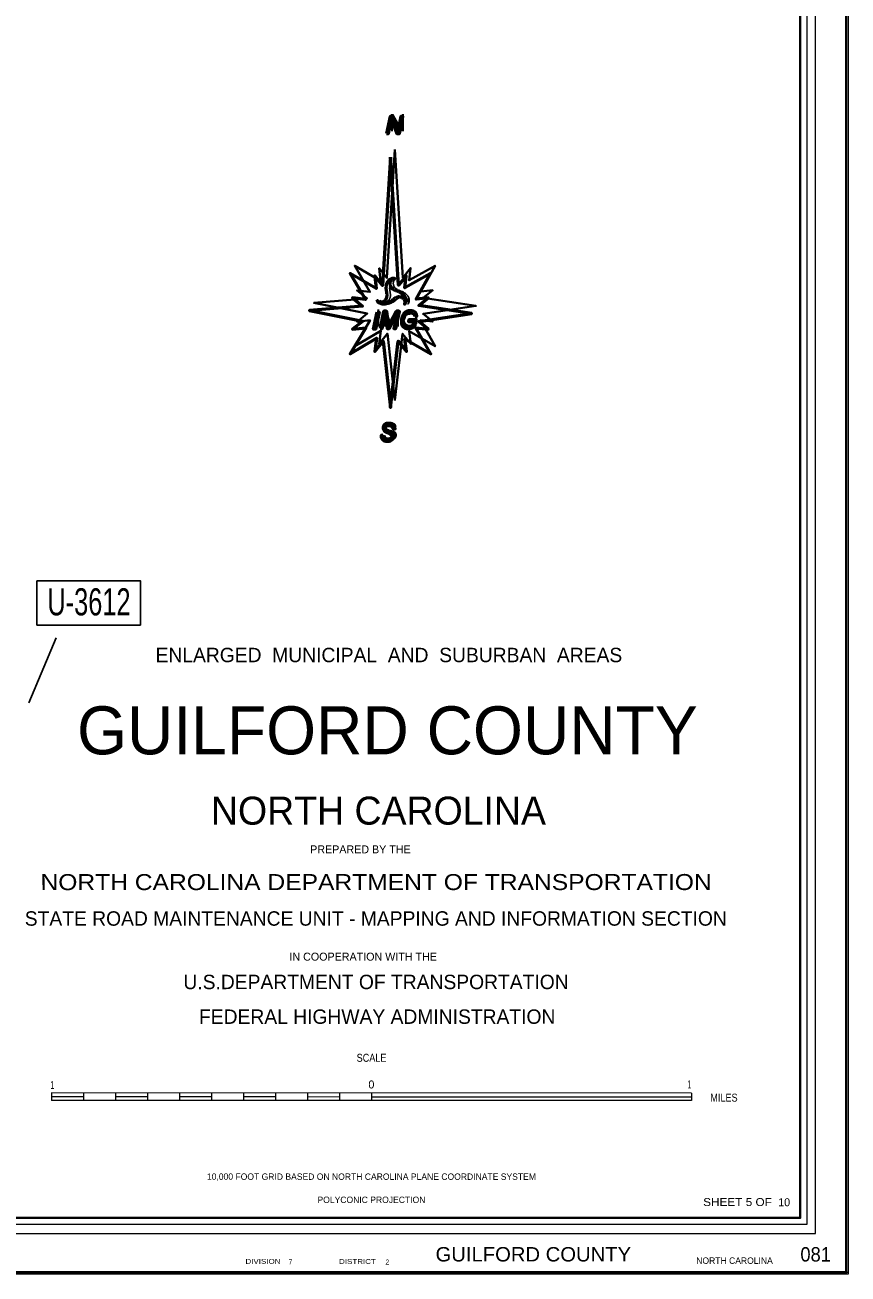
# Model space of a CAD drawing. Extents: x 372038 to 591694, y 229075 to 560137.
# Drawn here: x 566368 to 582921, y 501701 to 526822 of the extents above; entities that cross this region are included whole.
import ezdxf
from ezdxf.enums import TextEntityAlignment as Align

# ---------------------------------------------------------------- set-up
doc = ezdxf.new("R2010")
doc.units = 0
doc.header["$LTSCALE"] = 46
doc.header["$PDMODE"] = 32
doc.header["$PDSIZE"] = 23
for name, color, linetype, lineweight in [('1', 7, 'Continuous', 25), ('20', 7, 'Continuous', 40), ('3', 7, 'Continuous', 25)]:
    doc.layers.add(name, color=color, linetype=linetype, lineweight=lineweight)
doc.layers.add('12', color=7, linetype='Continuous')

msp = doc.modelspace()

# ---------------------------------------------------------------- hatches: boundary and pattern name
at = {"layer": '20'}
for points in [[(573636.55, 524641.13), (573678.01, 524641.13), (573739.63, 524927.03), (573843.84, 524640.01), (573900.98, 524641.13), (573969.33, 524983.09), (573928.99, 524984.21), (573868.49, 524685.98), (573851.68, 524745.68), (573821.99, 524823.6), (573760.92, 524984.21), (573709.38, 524984.21)], [(573450.64, 521045.77), (573490.89, 521045.77), (573418.26, 520702.4), (573378.01, 520702.4)]]:
    msp.add_hatch(color=256, dxfattribs=at).paths.add_polyline_path(points)

# ---------------------------------------------------------------- linework, layer by layer
at = {"layer": '1', "lineweight": 13}
msp.add_lwpolyline([(582921.14, 501701.48), (486290.5, 501701.48), (486290.5, 558098.53), (582921.14, 558098.53)], close=True, dxfattribs=at)
at = {"layer": '1'}
msp.add_point((582886.14, 501736.48), dxfattribs=at)
msp.add_point((582886.14, 501736.48), dxfattribs=at)
at = {"layer": '20', "lineweight": 13}
for p, q in [((566902.12, 505344.25), (566902.09, 505194.53)), ((579774.09, 505191.95), (566902.09, 505194.53)), ((566902.11, 505269.39), (567545.71, 505269.26)), ((579774.12, 505341.67), (566902.12, 505344.25)), ((567545.72, 505344.12), (567545.69, 505194.4)), ((568189.32, 505343.99), (568189.29, 505194.27)), ((568189.31, 505269.13), (568832.91, 505269)), ((568832.92, 505343.86), (568832.89, 505194.14)), ((569476.52, 505343.73), (569476.49, 505194.01)), ((569476.51, 505268.87), (570120.11, 505268.74)), ((570120.12, 505343.61), (570120.09, 505193.88)), ((570763.72, 505343.48), (570763.69, 505193.76)), ((570763.71, 505268.62), (571407.31, 505268.49)), ((571407.32, 505343.35), (571407.29, 505193.63)), ((572050.92, 505343.22), (572050.89, 505193.5)), ((572050.91, 505268.36), (572694.51, 505268.23)), ((572694.52, 505343.09), (572694.49, 505193.37)), ((573338.12, 505342.96), (573338.09, 505193.24)), ((573338.11, 505268.1), (579774.11, 505266.81)), ((579774.12, 505341.67), (579774.09, 505191.95))]:
    msp.add_line(p, q, dxfattribs=at)
at = {"layer": '20'}
for points in [[(486325.5, 558063.52), (582886.14, 558063.52), (582886.14, 501736.48), (486325.5, 501736.48)], [(489513.35, 556954.56), (581960.63, 556954.56), (581960.63, 502828.2), (489513.35, 502828.2)], [(573806.37, 524318.6), (573647.22, 521733.66), (573491.87, 521930.25), (573519.73, 521677.37), (572998.94, 521978.41), (573305.08, 521454.38), (573047.01, 521484.07), (573248.84, 521322.3), (572179.52, 521233.59), (573253.16, 521016.89), (573047.95, 520854.02), (573310.32, 520882.93), (572999.79, 520361.1), (573524.41, 520672.41), (573494.13, 520409.17), (573658.43, 520614.37), (573809.02, 519278.93), (573963.68, 520612.1), (574129.48, 520407.15), (574095.89, 520664.54), (574616.97, 520361.87), (574321.36, 520884.32), (574568.69, 520855.86), (574375.61, 521010.62), (575437.75, 521171.03), (574377.75, 521335.27), (574568.09, 521486.33), (574326.3, 521459.69), (574616.25, 521979.26), (574094.05, 521688.99), (574121.91, 521931.19), (573967.98, 521739.13)]]:
    msp.add_lwpolyline(points, close=True, dxfattribs=at)
at = {"layer": '20', "lineweight": 13}
msp.add_lwpolyline([(489204.16, 557280.03), (489204.16, 502518.92), (489382.72, 502697.59), (489382.72, 557085.2), (582091.24, 557085.2), (582091.24, 502697.59), (489382.72, 502697.59), (489204.16, 502518.92), (582269.82, 502518.92), (582269.82, 557280.03)], close=True, dxfattribs=at)
at = {"layer": '20', "lineweight": 53}
for points in [[(573636.55, 524641.13), (573678.01, 524641.13), (573739.63, 524927.03), (573843.84, 524640.01), (573900.98, 524641.13), (573969.33, 524983.09), (573928.99, 524984.21), (573868.49, 524685.98), (573851.68, 524745.68), (573821.99, 524823.6), (573760.92, 524984.21), (573709.38, 524984.21)], [(573716.73, 524166.12), (573557.58, 521581.18), (573402.23, 521777.77), (573430.09, 521524.89), (572909.3, 521825.93), (573215.44, 521301.9), (572957.38, 521331.59), (573159.21, 521169.82), (572089.88, 521081.11), (573163.52, 520864.4), (572958.31, 520701.54), (573220.68, 520730.45), (572910.15, 520208.62), (573434.78, 520519.93), (573404.49, 520256.69), (573568.79, 520461.89), (573719.38, 519126.44), (573874.05, 520459.62), (574039.84, 520254.67), (574006.25, 520512.06), (574527.33, 520209.39), (574231.73, 520731.84), (574479.06, 520703.38), (574285.98, 520858.13), (575348.12, 521018.55), (574288.11, 521182.79), (574478.45, 521333.85), (574236.67, 521307.21), (574526.62, 521826.78), (574004.41, 521536.51), (574032.28, 521778.71), (573878.34, 521586.64)], [(573450.64, 521045.77), (573490.89, 521045.77), (573418.26, 520702.4), (573378.01, 520702.4)], [(573513.74, 520714.25), (573553.86, 520714.25), (573596.37, 520931.76), (573613.29, 521018.02), (573623.63, 520933.38), (573650.55, 520714.25), (573694.51, 520714.25), (573814.91, 520940.22), (573834.73, 520979.01), (573859.73, 521018.02), (573823.79, 520879.34), (573785, 520714.25), (573825.46, 520714.25), (573899.42, 521057.63), (573833.41, 521057.63), (573721.04, 520846.61), (573682.93, 520768.51), (573675.63, 520834.73), (573648.28, 521057.63), (573580.91, 521057.63)], [(574211.02, 520959.59), (574250.24, 520967.43), (574242.39, 520998.83), (574230.07, 521023.49), (574212.14, 521042.55), (574195.33, 521054.89), (574172.92, 521063.86), (574146.03, 521069.46), (574119.14, 521071.7), (574092.25, 521069.46), (574070.96, 521066.1), (574048.55, 521057.13), (574020.54, 521042.55), (574000.37, 521027.98), (573981.32, 521004.43), (573967.88, 520982.01), (573951.07, 520950.62), (573938.75, 520906.89), (573937.63, 520860.92), (573940.99, 520818.32), (573948.83, 520786.92), (573965.64, 520760.01), (573992.53, 520736.47), (574016.06, 520724.14), (574044.07, 520716.29), (574070.96, 520712.92), (574098.97, 520715.17), (574138.19, 520724.14), (574171.8, 520735.35), (574209.9, 520757.77), (574237.91, 520895.68), (574087.77, 520894.56), (574079.93, 520855.32), (574185.25, 520853.07), (574171.8, 520785.8), (574147.15, 520771.23), (574116.9, 520760.01), (574091.13, 520756.65), (574068.72, 520755.53), (574046.31, 520758.89), (574021.66, 520770.1), (574007.1, 520780.2), (573992.53, 520792.53), (573980.2, 520818.32), (573974.6, 520840.74), (573974.6, 520867.65), (573980.2, 520900.16), (573991.41, 520934.92), (574005.97, 520969.68), (574023.9, 520989.86), (574049.67, 521011.16), (574081.05, 521024.61), (574098.97, 521029.1), (574123.62, 521032.46), (574146.03, 521031.34), (574168.44, 521022.37), (574193.09, 521003.31), (574202.06, 520988.74)], [(573572.13, 518574.66), (573529.55, 518564.57), (573531.79, 518533.18), (573541.88, 518506.27), (573558.69, 518483.85), (573575.49, 518470.39), (573594.54, 518460.3), (573624.79, 518453.57), (573648.32, 518450.21), (573690.9, 518452.45), (573720.03, 518460.3), (573749.16, 518477.12), (573770.45, 518496.18), (573786.14, 518523.09), (573790.62, 518543.27), (573790.62, 518561.21), (573789.5, 518579.15), (573781.66, 518597.09), (573765.97, 518615.03), (573746.92, 518627.36), (573713.31, 518641.93), (573677.45, 518657.63), (573639.36, 518675.57), (573622.55, 518690.15), (573612.47, 518711.45), (573612.47, 518726.02), (573618.07, 518740.6), (573631.52, 518754.05), (573655.05, 518765.26), (573678.57, 518768.63), (573705.47, 518767.51), (573726.75, 518760.78), (573749.16, 518747.33), (573762.61, 518730.51), (573768.21, 518714.81), (573771.57, 518696.87), (573813.03, 518699.68), (573807.43, 518723.22), (573799.58, 518749.01), (573785.02, 518771.43), (573773.81, 518783.76), (573754.77, 518797.22), (573727.88, 518805.07), (573696.5, 518809.55), (573674.09, 518807.31), (573640.48, 518805.07), (573620.31, 518797.22), (573593.42, 518777.04), (573579.97, 518760.22), (573571.01, 518735.55), (573571.01, 518712.01), (573576.61, 518689.58), (573593.42, 518662.68), (573621.43, 518640.25), (573651.68, 518624.56), (573689.78, 518606.62), (573718.91, 518592.04), (573741.32, 518575.22), (573748.04, 518556.16), (573746.92, 518539.35), (573736.84, 518520.29), (573722.27, 518507.95), (573706.59, 518498.98), (573688.66, 518492.26), (573661.77, 518491.13), (573637.12, 518493.38), (573616.95, 518501.23), (573596.78, 518510.19), (573584.46, 518521.41), (573576.61, 518534.86), (573571.01, 518550.56), (573571.01, 518562.89)]]:
    msp.add_lwpolyline(points, close=True, dxfattribs=at)
for points in [[(573449, 521288.71), (573450.5, 521287.19), (573452.14, 521285.28), (573453.67, 521283.3), (573455.26, 521281.13), (573457.33, 521278.26), (573459.07, 521275.9), (573460.78, 521273.75), (573462.85, 521271.42), (573464.47, 521269.85), (573466.23, 521268.37), (573468.89, 521266.21), (573472.24, 521263.58), (573474.79, 521261.71), (573477.41, 521259.92), (573481.19, 521257.62), (573483.83, 521256.23), (573487.69, 521254.52), (573493.16, 521252.54), (573496.16, 521251.62), (573501.73, 521250.18), (573506.85, 521249.11), (573510.23, 521248.49), (573516.02, 521247.59), (573520.25, 521247.05), (573525.41, 521246.59), (573530.87, 521246.35), (573534.18, 521246.36), (573537.2, 521246.48), (573540.72, 521246.75), (573543.59, 521247.09), (573546.03, 521247.45), (573549.72, 521248.13), (573553.22, 521248.9), (573556.26, 521249.69), (573558.97, 521250.47), (573562.62, 521251.64), (573566.85, 521253.15), (573569.66, 521254.2), (573572.17, 521255.21), (573575.07, 521256.48), (573578.34, 521258.13), (573581.33, 521259.93), (573583.76, 521261.68), (573586.36, 521263.68), (573588.82, 521265.58), (573593.27, 521268.98), (573598.58, 521272.99), (573602.83, 521276.21), (573605.2, 521278.04), (573607.43, 521279.98), (573609.86, 521282.46), (573612.18, 521285.08), (573615.18, 521288.63), (573618.68, 521292.92), (573621.77, 521296.93), (573624.14, 521300.16), (573626.22, 521303.11), (573628.53, 521306.51), (573630.09, 521308.86), (573633.72, 521314.61), (573636.05, 521318.57), (573639.1, 521324.34), (573640.93, 521328.33), (573642.06, 521331.16), (573643.25, 521334.64), (573644.5, 521339.16), (573645.76, 521344.47), (573646.55, 521348.25), (573647.57, 521353.74), (573648.56, 521359.83), (573649.45, 521366), (573649.93, 521369.79), (573650.17, 521373), (573650.45, 521377.21), (573650.7, 521382.68), (573650.78, 521388.36), (573650.63, 521394.09), (573650.21, 521399.56), (573649.7, 521404.5), (573648.76, 521413.11), (573647.75, 521421.67), (573646.82, 521429.2), (573646.23, 521434.02), (573645.36, 521441.13), (573644.97, 521444.23), (573644.08, 521451.16), (573642.84, 521459.96), (573641.2, 521470.5), (573639.52, 521480.97), (573638.01, 521490.65), (573636.64, 521499.88), (573635.36, 521509.15), (573634.42, 521517.34), (573634.1, 521524.78), (573634.24, 521532.59), (573634.67, 521542.25), (573635.09, 521550.99), (573635.69, 521559.99), (573636.53, 521569.67), (573637.43, 521577.79)], [(573637.43, 521577.79), (573639.43, 521590.75), (573642.04, 521601.82), (573645.81, 521613.77), (573652.55, 521632.87), (573656.65, 521643.48), (573662.22, 521652.38), (573669.65, 521663.58), (573676.7, 521673.97), (573683.59, 521683.09), (573691.28, 521690.61), (573700.54, 521698.06), (573711.92, 521706.99), (573721.09, 521712.48), (573734.75, 521719.38), (573746.45, 521723.9), (573762.42, 521727.55), (573772.17, 521728.68), (573782.5, 521728.62), (573792.72, 521727.21), (573797.59, 521725.33), (573793.91, 521723.51), (573788.76, 521722.65), (573783.49, 521722.57), (573774.6, 521721.84), (573768.57, 521719.65), (573761.27, 521716.57), (573753.74, 521712.51), (573746.84, 521707.45), (573741.97, 521703.09), (573735.08, 521695.81), (573728.91, 521688.34), (573723.49, 521680.95), (573718.64, 521672.97), (573714.41, 521663.88), (573711.24, 521654.46), (573708.78, 521644.01), (573707.46, 521636.55), (573706.74, 521627.69), (573707.78, 521618.3), (573709.08, 521609.47), (573710.34, 521598.1), (573711.54, 521591.44), (573715.46, 521579.41), (573721.46, 521565.97), (573726.76, 521555.77), (573731.69, 521546.82), (573738.5, 521536.85), (573747.08, 521528.28), (573758.72, 521518.43), (573771.84, 521508.26), (573783.48, 521500.9), (573795.45, 521494.96), (573818.59, 521484.94), (573834.4, 521478.35), (573848.77, 521472.48), (573858.61, 521468.66), (573871.72, 521463.64), (573885.44, 521458.16), (573900.66, 521451.58), (573910.92, 521446.32), (573920.45, 521440.66), (573929.19, 521435.22), (573943.37, 521425.82), (573954.98, 521417.38), (573962.82, 521411.06), (573972.98, 521401.53), (573981.9, 521391.79), (573990.5, 521381.82), (573997.02, 521374.4), (574001.84, 521367.92), (574008.07, 521355.47), (574012.95, 521345.68), (574017.91, 521335.6), (574022.11, 521326.53), (574024.82, 521316.69), (574026.9, 521301.72), (574028.58, 521290.35), (574029.22, 521280.95), (574028.76, 521271.74), (574028.17, 521260.45), (574026.92, 521252.59), (574022.74, 521238.75), (574017.42, 521226.19), (574012.95, 521218.36), (574007.14, 521210.21), (574002.39, 521205.62), (574002.89, 521209.33), (574005.88, 521216.42), (574009.32, 521224.12), (574011.32, 521232.66), (574012.52, 521241.81), (574012.75, 521249.96), (574011.82, 521258), (574009.62, 521267.56), (574004.81, 521281.62), (573997.93, 521296.57), (573992.02, 521305.82), (573984.06, 521315.22), (573976.08, 521322.81), (573969.02, 521328.67)], [(573969.02, 521328.67), (573956.86, 521335.75), (573946.79, 521339.58), (573934.41, 521345.31), (573924.26, 521348.09), (573916, 521349.48), (573899.53, 521351.3), (573888.55, 521351.9), (573872.74, 521351.59), (573865.19, 521350.36), (573843.77, 521343.33), (573831.28, 521338.36), (573821.35, 521333.45), (573811.37, 521327.66), (573798.39, 521318.63), (573785.02, 521308.84), (573767.27, 521295.62), (573751.01, 521282.88), (573733.81, 521268.71), (573722.23, 521259.52), (573712.64, 521252.36), (573701.71, 521245.54), (573685.21, 521236.79), (573670, 521229.22), (573657.69, 521223.68), (573647.15, 521219.57), (573635.68, 521216.03), (573621.65, 521212.87), (573602.24, 521209.14), (573591.01, 521207.25), (573577.12, 521208), (573557.14, 521209.29), (573544.68, 521210.4), (573535.6, 521212.59), (573522.46, 521217.64), (573513.26, 521221.29), (573503.55, 521225.64), (573492.05, 521233.15), (573480.1, 521241.39), (573471.76, 521249.31), (573462.45, 521260.53), (573457.54, 521268.07), (573452.54, 521277.73), (573449.89, 521284.61), (573449, 521288.71)]]:
    msp.add_lwpolyline(points, dxfattribs=at)
at = {"layer": '20', "lineweight": 25}
for points in [[(573517.07, 521289), (573518.57, 521287.47), (573520.21, 521285.57), (573521.75, 521283.59), (573523.34, 521281.42), (573525.4, 521278.55), (573527.15, 521276.19), (573528.85, 521274.04), (573530.93, 521271.71), (573532.55, 521270.14), (573534.3, 521268.66), (573536.96, 521266.5), (573540.32, 521263.87), (573542.87, 521261.99), (573545.48, 521260.21), (573549.27, 521257.9), (573551.9, 521256.52), (573555.77, 521254.81), (573561.23, 521252.83), (573564.24, 521251.91), (573569.8, 521250.47), (573574.93, 521249.39), (573578.31, 521248.78), (573584.09, 521247.87), (573588.32, 521247.34), (573593.48, 521246.87), (573598.95, 521246.64), (573602.25, 521246.65), (573605.28, 521246.77), (573608.79, 521247.04), (573611.67, 521247.38), (573614.1, 521247.74), (573617.8, 521248.41), (573621.29, 521249.19), (573624.34, 521249.98), (573627.04, 521250.76), (573630.69, 521251.93), (573634.93, 521253.44), (573637.73, 521254.49), (573640.25, 521255.5), (573643.14, 521256.77), (573646.42, 521258.42), (573649.41, 521260.22), (573651.84, 521261.97), (573654.44, 521263.97), (573656.89, 521265.86), (573661.35, 521269.27), (573666.66, 521273.28), (573670.91, 521276.5), (573673.28, 521278.33), (573675.51, 521280.27), (573677.94, 521282.74), (573680.25, 521285.37), (573683.26, 521288.92), (573686.76, 521293.21), (573689.85, 521297.22), (573692.21, 521300.45), (573694.3, 521303.4), (573696.61, 521306.79), (573698.16, 521309.15), (573701.79, 521314.9), (573704.12, 521318.86), (573707.18, 521324.63), (573709, 521328.62), (573710.13, 521331.45), (573711.33, 521334.92), (573712.58, 521339.45), (573713.83, 521344.76), (573714.62, 521348.54), (573715.64, 521354.02), (573716.64, 521360.12), (573717.53, 521366.29), (573718.01, 521370.07), (573718.25, 521373.29), (573718.52, 521377.5), (573718.77, 521382.97), (573718.86, 521388.65), (573718.71, 521394.38), (573718.29, 521399.85), (573717.78, 521404.79), (573716.83, 521413.4), (573715.82, 521421.96), (573714.9, 521429.49), (573714.3, 521434.31), (573713.43, 521441.42), (573713.04, 521444.51), (573712.15, 521451.45), (573710.92, 521460.25), (573709.28, 521470.79), (573707.59, 521481.26), (573706.09, 521490.94), (573704.71, 521500.16), (573703.44, 521509.44), (573702.49, 521517.63), (573702.18, 521525.06), (573702.31, 521532.88), (573702.74, 521542.54), (573703.17, 521551.28), (573703.76, 521560.27), (573704.6, 521569.95), (573705.5, 521578.08)], [(573705.5, 521578.08), (573707.5, 521591.04), (573710.12, 521602.11), (573713.88, 521614.06), (573720.62, 521633.16), (573724.72, 521643.77), (573730.74, 521654.13), (573737.14, 521663.38), (573744.78, 521674.25), (573751.67, 521683.38), (573759.35, 521690.89), (573768.62, 521698.34), (573780, 521707.28), (573789.17, 521712.77), (573802.83, 521719.66), (573814.52, 521724.19), (573830.49, 521727.84), (573840.24, 521728.97), (573850.57, 521728.9), (573860.8, 521727.5), (573865.66, 521725.62), (573862.64, 521724.95), (573857.49, 521724.1), (573850.47, 521723.46), (573842.3, 521721.32), (573836.65, 521719.94), (573829.35, 521716.86), (573821.82, 521712.8), (573814.92, 521707.73), (573810.05, 521703.38), (573803.15, 521696.09), (573796.98, 521688.63), (573791.56, 521681.24), (573786.71, 521673.26), (573782.48, 521664.17), (573779.32, 521654.74), (573776.85, 521644.29), (573775.53, 521636.84), (573775.15, 521629.25), (573775.86, 521618.59), (573776.93, 521609.52), (573778.41, 521598.39), (573779.62, 521591.73), (573783.54, 521579.7), (573789.53, 521566.26), (573794.84, 521556.06), (573799.76, 521547.11), (573806.58, 521537.14), (573815.16, 521528.57), (573826.79, 521518.72), (573851.56, 521501.19), (573863.52, 521495.25), (573886.67, 521485.23), (573902.47, 521478.64), (573916.84, 521472.77), (573939.79, 521463.93), (573953.51, 521458.44), (573968.74, 521451.87), (573978.99, 521446.61), (573988.52, 521440.94), (573997.26, 521435.51), (574011.45, 521426.1), (574023.06, 521417.67), (574030.9, 521411.35), (574041.06, 521401.82), (574058.57, 521382.11), (574065.09, 521374.69), (574069.92, 521368.2), (574076.43, 521357.82), (574081.76, 521348.58), (574086.38, 521337.2), (574090.18, 521326.81), (574092.89, 521316.98), (574094.98, 521302.01), (574096.66, 521290.64), (574097.3, 521281.24), (574096.84, 521272.03), (574096.25, 521260.73), (574094.99, 521252.87), (574090.82, 521239.04), (574085.5, 521226.47), (574081.03, 521218.65), (574075.22, 521210.5), (574070.47, 521205.91), (574070.97, 521209.62), (574073.96, 521216.71), (574077.39, 521224.4), (574079.39, 521232.95), (574080.6, 521242.1), (574080.83, 521250.25), (574079.89, 521258.29), (574077.7, 521267.85), (574072.88, 521281.91), (574066, 521296.86), (574060.09, 521306.1), (574052.14, 521315.51), (574044.16, 521323.1), (574037.1, 521328.96)], [(574037.1, 521328.96), (574024.94, 521336.04), (574013.54, 521341.82), (574002.48, 521345.6), (573992.33, 521348.38), (573984.08, 521349.77), (573967.61, 521351.58), (573956.62, 521352.19), (573940.81, 521351.88), (573933.27, 521350.65), (573911.84, 521343.61), (573899.36, 521338.65), (573889.43, 521333.73), (573879.45, 521327.95), (573866.47, 521318.92), (573853.09, 521309.13), (573835.35, 521295.91), (573819.08, 521283.17), (573801.89, 521269), (573790.31, 521259.81), (573780.72, 521252.65), (573769.79, 521245.83), (573753.29, 521237.08), (573738.07, 521229.51), (573725.77, 521223.96), (573715.23, 521219.86), (573703.76, 521216.32), (573689.73, 521213.16), (573670.31, 521209.42), (573659.09, 521207.54), (573644.09, 521207.51), (573624.12, 521208.8), (573612.76, 521210.69), (573603.68, 521212.87), (573590.53, 521217.93), (573581.34, 521221.58), (573571.62, 521225.93), (573560.13, 521233.44), (573548.17, 521241.68), (573539.83, 521249.6), (573530.52, 521260.82), (573525.62, 521268.36), (573520.62, 521278.01), (573517.96, 521284.9), (573517.07, 521289)]]:
    msp.add_lwpolyline(points, dxfattribs=at)
at = {"layer": '3'}
msp.add_line((566444.5, 513186.75), (566993, 514497.5), dxfattribs=at)
msp.add_lwpolyline([(568692.63, 514752.01), (566608.86, 514752.01), (566608.86, 515086.58), (566608.86, 515641.6), (568692.63, 515641.6)], close=True, dxfattribs=at)

# ---------------------------------------------------------------- texts
at = {"layer": '12'}
for s, height, rotation, p in [('ENLARGED  MUNICIPAL  AND  SUBURBAN  AREAS', 289.7, 0.002, (573687.13, 514006.19)), ('NORTH CAROLINA', 563.3, 0.007, (573477.22, 510739.2)), ('PREPARED BY THE', 161, 0.006, (573114.43, 510161.41)), ('STATE ROAD MAINTENANCE UNIT - MAPPING AND INFORMATION SECTION', 289.7, 0.002, (573423.35, 508706.99)), ('IN COOPERATION WITH THE', 161, 0.007, (573170.11, 508003.65)), ('U.S.DEPARTMENT OF TRANSPORTATION', 289.7, 0.006, (573428.13, 507430.64)), ('FEDERAL HIGHWAY ADMINISTRATION', 289.7, 0.006, (573451.83, 506732.78))]:
    msp.add_text(s, height=height, rotation=rotation, dxfattribs=at).set_placement(p, align=Align.CENTER)
msp.add_text('    GUILFORD COUNTY   ', height=965.6, dxfattribs=at).set_placement((573477.18, 512152.97), align=Align.CENTER)
at = {"layer": '12', "width": 1.15}
msp.add_text('NORTH CAROLINA DEPARTMENT OF TRANSPORTATION', height=321.8, rotation=0.007, dxfattribs=at).set_placement((573429.63, 509423.12), align=Align.CENTER)
at = {"layer": '20'}
for s, height, p in [('N', 350, (573690.44, 524679.84)), ('IMG', 350, (573410.84, 520755.73)), ('S', 350, (573558.46, 518477.1)), (' 7', 100, (571630.2, 501896.19)), (' 2', 100, (573579.92, 501892.74)), ('NORTH CAROLINA', 128.7, (579868.91, 501906.33))]:
    msp.add_text(s, height=height, dxfattribs=at).set_placement(p)
for s, height, rotation, width, p in [('SCALE', 160.9, 0.003, 0.85, (573338.54, 505969.85)), ('1', 161, 359.999, 0.5, (579728.94, 505434.55)), ('MILES', 160.9, 359.996, 0.85, (580426.11, 505168.56))]:
    msp.add_text(s, height=height, rotation=rotation, dxfattribs=dict(at, width=width)).set_placement(p, align=Align.CENTER)
for s, height, width, p in [('1', 160.9, 0.5, (566918.06, 505424.35)), ('SHEET 5 OF', 160.9, 1.1, (580698.5, 503068.5)), ('GUILFORD COUNTY    ', 289.7, 1.05, (576817.96, 501953.78)), ('081', 289.7, 0.95, (582270.27, 501952.44)), ('DIVISION', 100, 1.2, (571154.47, 501905.44)), ('DISTRICT', 100, 1.2, (573054.83, 501903.14))]:
    msp.add_text(s, height=height, dxfattribs=dict(at, width=width)).set_placement(p, align=Align.CENTER)
for s, height, rotation, p in [('0', 161, 359.999, (573335.18, 505433.68)), ('10,000 FOOT GRID BASED ON NORTH CAROLINA PLANE COORDINATE SYSTEM', 128.7, 359.995, (573336.01, 503595.6)), ('POLYCONIC PROJECTION', 128.7, 0.001, (573336.17, 503129.82))]:
    msp.add_text(s, height=height, rotation=rotation, dxfattribs=at).set_placement(p, align=Align.CENTER)
msp.add_text('10 ', height=160.9, dxfattribs=at).set_placement((581666.61, 503064.59), align=Align.CENTER)
at = {"layer": '3', "width": 0.7}
msp.add_text('U-3612', height=545, dxfattribs=at).set_placement((566817.97, 514947.95))

doc.saveas('drawing.dxf')
